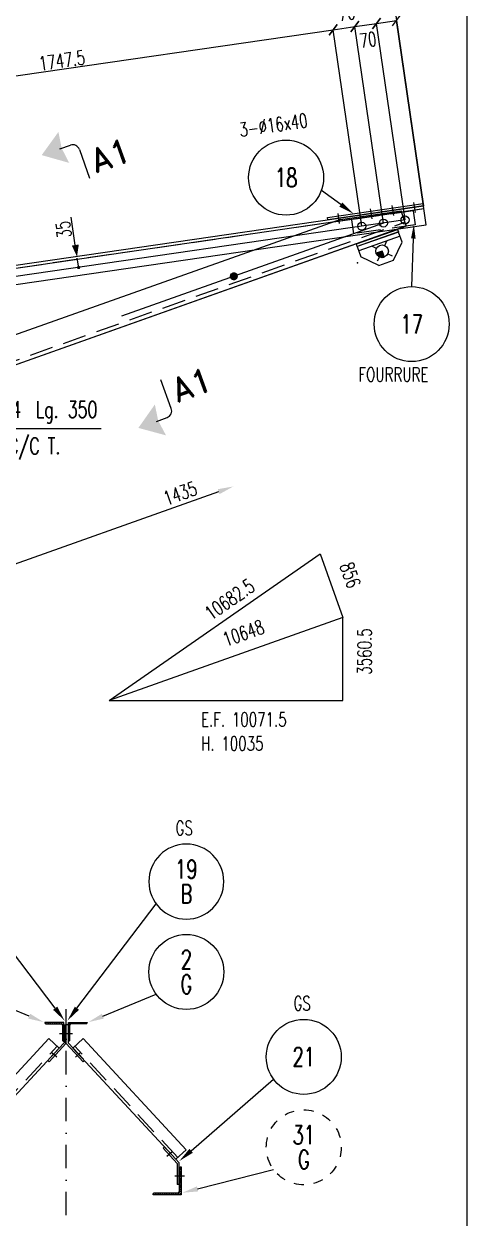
# Model space of a CAD drawing. Header units: feet. Extents: x 261 to 12426, y 75 to 8685.
# Drawn here: x 11007 to 12426, y 2954 to 6773 of the extents above; entities that cross this region are included whole.
import ezdxf
from ezdxf import colors
from ezdxf.entities.mleader import LeaderData, LeaderLine
from ezdxf.enums import TextEntityAlignment as Align
from ezdxf.math import Vec2, Vec3

# ---------------------------------------------------------------- set-up
doc = ezdxf.new("R2010")
doc.units = ezdxf.units.FT
doc.header["$LTSCALE"] = 150
doc.header["$MEASUREMENT"] = 0
doc.linetypes.add('DASHDOT', pattern=[1, 0.5, -0.25, 0, -0.25])
doc.linetypes.add('DASHED', pattern=[0.75, 0.5, -0.25])
doc.layers.get('0').update_dxf_attribs({"linetype": 'CONTINUOUS'})
for name, color, linetype in [('ASSI', 6, 'CONTINUOUS'), ('BOLLINI_1', 7, 'CONTINUOUS'), ('BOLLINI_5', 7, 'CONTINUOUS'), ('FORI', 2, 'CONTINUOUS'), ('LINEA_ANG', 2, 'CONTINUOUS'), ('LS', 7, 'CONTINUOUS'), ('LSP', 1, 'CONTINUOUS'), ('MZ', 6, 'DASHDOT'), ('PIASTRE', 5, 'CONTINUOUS'), ('QT_MAL', 7, 'CONTINUOUS'), ('QT_MPR', 7, 'CONTINUOUS'), ('TESTI_A_P', 7, 'CONTINUOUS'), ('TRAT-Y', 7, 'DASHED')]:
    doc.layers.add(name, color=color, linetype=linetype)
doc.styles.add('QUOTE', font='ROMANS8.SHX', dxfattribs={"width": 0.7})
doc.styles.add('RD', font='ROMAND8.SHX', dxfattribs={"width": 0.7})
doc.styles.add('RQL', font='ROMANS8.SHX', dxfattribs={"width": 0.7})
doc.styles.add('RS', font='ROMANS8.shx', dxfattribs={"width": 0.7})
doc.styles.get("Standard").update_dxf_attribs({"font": 'ROMANS8.SHX', "width": 0.7})
doc.dimstyles.new('FRECCE1', dxfattribs={"dimtxt": 45, "dimasz": 5, "dimexe": 0, "dimexo": 0, "dimgap": 1, "dimtad": 1, "dimzin": 0, "dimdsep": 46, "dimtxsty": 'RS', "dimblk1": 'QUOTP', "dimblk2": 'QUOTF', "dimsah": 1, "dimcen": 0, "dimclrd": 2, "dimclre": 2, "dimclrt": 7, "dimadec": 0, "dimazin": 0, "dimtfac": 1, "dimtix": 1, "dimtmove": 2, "dimatfit": 3, "dimldrblk": 'QUOTP', "dimfxl": 1, "dimtolj": 1, "dimtzin": 0, "dimarcsym": 0})
doc.dimstyles.new('TRATTO', dxfattribs={"dimscale": 0, "dimtxt": 45, "dimasz": 30, "dimexe": 0, "dimexo": 0.06, "dimgap": 5, "dimtad": 1, "dimzin": 0, "dimdsep": 46, "dimtxsty": 'RS', "dimblk1": 'OBLIQUE', "dimblk2": 'OBLIQUE', "dimsah": 1, "dimcen": 0.09, "dimclrd": 2, "dimclre": 2, "dimclrt": 7, "dimadec": 0, "dimazin": 0, "dimtfac": 1, "dimtix": 1, "dimtmove": 2, "dimatfit": 3, "dimfxl": 1, "dimtolj": 1, "dimtzin": 0, "dimarcsym": 0})
pattern_1 = [(225, (147758.279, 61387.91), (3.5355339, -3.5355339), [])]

# ---------------------------------------------------------------- blocks, each defined once
blk = doc.blocks.new('ASSE98')
blk.add_line((0, 0), (1, 0))
at = {"color": 7, "style": 'QUOTE', "width": 0.5, "flags": 1}
for tag, p in [('TI', (1.38308, 6.82731)), ('DI_S', (1.38308, 6.42178)), ('D_S', (1.38308, 6.02092)), ('E_S', (1.38308, 5.68065)), ('NFORI', (1.36454, 5.29792)), ('ALAR', (1.36349, 4.93246)), ('FAM', (1.3775, 4.54645)), ('ALA', (1.38308, 4.19257)), ('DISP2', (1.38308, 3.84971)), ('DISP1', (1.38308, 3.50686)), ('PINZAF', (1.38308, 3.164)), ('PINZAI', (1.38308, 2.82114)), ('TRP', (1.38308, 2.47829)), ('NP', (1.38308, 2.13543)), ('SV', (1.38308, 1.79257)), ('PESO', (1.38308, 1.44971)), ('QUA', (1.38308, 1.10686)), ('LUN', (1.38308, 0.764)), ('PROF', (1.38308, 0.42114)), ('POS', (1.38308, 0.07829))]:
    blk.add_attdef(tag, p, '', height=0.2, dxfattribs=at)
at = {"color": 7, "flags": 1}
for tag, p in [('LAV1', (3.07431, 6.82847)), ('LAV2', (3.07431, 6.49513)), ('LAV3', (3.07431, 6.1618)), ('LAV4', (3.07431, 5.82847)), ('LAV5', (3.07431, 5.49513)), ('LAV6', (3.07431, 5.1618)), ('LAV7', (3.07431, 4.82847)), ('LAV8', (3.07431, 4.49513)), ('LAV9', (3.07431, 4.1618)), ('LAV10', (3.07431, 3.82847))]:
    blk.add_attdef(tag, p, '', height=0.2, dxfattribs=at)
blk = doc.blocks.new('16')
blk.add_circle((0, 0), 1)
blk = doc.blocks.new('MRKR_98')
blk.add_point((0, 0))
at = {"color": 7, "style": 'QUOTE', "width": 0.5, "flags": 1}
for tag, p in [('AUX2', (3.71, 4.93)), ('NFORI', (3.72, 5.3)), ('TI', (3.73, 6.83)), ('DI_S', (3.73, 6.42)), ('D_S', (3.73, 6.02)), ('E_S', (3.73, 5.68)), ('AUX1', (3.73, 4.19)), ('FAM', (3.73, 4.55)), ('COMMESSA', (3.73, 3.85)), ('MD', (3.73, 3.51)), ('MP', (3.73, 3.16)), ('LARGHEZZA', (3.73, 2.82)), ('SPESSORE', (3.73, 2.48)), ('NP', (3.73, 2.14)), ('SV', (3.73, 1.79)), ('PESO', (3.73, 1.45)), ('QUA', (3.73, 1.11)), ('LUN', (3.73, 0.76)), ('PROF', (3.73, 0.42)), ('POS', (3.73, 0.08))]:
    blk.add_attdef(tag, p, '', height=0.2, dxfattribs=at)
at = {"color": 7, "flags": 1}
for tag, p in [('LAV1', (5.26, 6.88)), ('LAV2', (5.26, 6.55)), ('LAV3', (5.26, 6.21)), ('LAV4', (5.26, 5.88)), ('LAV5', (5.26, 5.55)), ('LAV6', (5.26, 5.21)), ('LAV7', (5.26, 4.88)), ('LAV8', (5.26, 4.55)), ('LAV9', (5.26, 4.21)), ('LAV10', (5.26, 3.88))]:
    blk.add_attdef(tag, p, '', height=0.2, dxfattribs=at)
blk = doc.blocks.new('_OBLIQUE')
at = {"color": 0, "linetype": 'ByBlock'}
blk.add_line((-0.5, -0.5), (0.5, 0.5), dxfattribs=at)
blk = doc.blocks.new('*D51')
at = {"layer": 'QT_MPR', "color": 2, "lineweight": -2, "transparency": 16777216}
for p, q in [((10267.8, 6502.8), (11997.3, 6754.4)), ((12088.7, 6126.1), (11997.3, 6754.4)), ((10359.2, 5874.5), (10267.8, 6502.8))]:
    blk.add_line(p, q, dxfattribs=at)
at = {"layer": 'QT_MPR', "color": 2, "lineweight": -2, "transparency": 16777216, "xscale": 30, "yscale": 30, "zscale": 30}
for p, rotation in [((11997.3, 6754.4), 8.275892827075241), ((10267.8, 6502.8), 188.2758928270752)]:
    blk.add_blockref('_OBLIQUE', p, dxfattribs=dict(at, rotation=rotation))
at = {"layer": 'QT_MPR', "color": 7, "transparency": 16777216, "insert": (11128.6, 6655.8), "char_height": 45, "attachment_point": 5, "rotation": 8.2759, "style": 'RS'}
blk.add_mtext('\\A1;1747.5', dxfattribs=at)
blk = doc.blocks.new('*D52')
at = {"layer": 'QT_MPR', "color": 2, "lineweight": -2, "transparency": 16777216}
for p, q in [((11997.3, 6754.4), (12066.5, 6764.5)), ((12157.9, 6136.1), (12066.5, 6764.5)), ((12088.7, 6126.1), (11997.3, 6754.4))]:
    blk.add_line(p, q, dxfattribs=at)
at = {"layer": 'QT_MPR', "color": 2, "lineweight": -2, "transparency": 16777216, "xscale": 30, "yscale": 30, "zscale": 30}
for p, rotation in [((11997.3, 6754.4), 188.2758928270752), ((12066.5, 6764.5), 8.275892827075241)]:
    blk.add_blockref('_OBLIQUE', p, dxfattribs=dict(at, rotation=rotation))
at = {"layer": 'QT_MPR', "color": 7, "transparency": 16777216, "insert": (12040.5, 6807.8), "char_height": 45, "attachment_point": 5, "rotation": 8.2759, "style": 'RS'}
blk.add_mtext('\\A1;70', dxfattribs=at)
blk = doc.blocks.new('*D53')
at = {"layer": 'QT_MPR', "color": 2, "lineweight": -2, "transparency": 16777216}
for p, q in [((12066.5, 6764.5), (12135.8, 6774.5)), ((12157.9, 6136.1), (12066.5, 6764.5)), ((12227.2, 6146.2), (12135.8, 6774.5))]:
    blk.add_line(p, q, dxfattribs=at)
at = {"layer": 'QT_MPR', "color": 2, "lineweight": -2, "transparency": 16777216, "xscale": 30, "yscale": 30, "zscale": 30}
for p, rotation in [((12066.5, 6764.5), 188.2758928270752), ((12135.8, 6774.5), 8.275892827075241)]:
    blk.add_blockref('_OBLIQUE', p, dxfattribs=dict(at, rotation=rotation))
at = {"layer": 'QT_MPR', "color": 7, "transparency": 16777216, "insert": (12108.6, 6722.2), "char_height": 45, "attachment_point": 5, "rotation": 8.2759, "style": 'RS'}
blk.add_mtext('\\A1;70', dxfattribs=at)
blk = doc.blocks.new('*D55')
at = {"layer": 'QT_MPR', "color": 2, "lineweight": -2, "transparency": 16777216}
for p, q in [((12135.8, 6774.5), (12200.1, 6783.9)), ((12227.2, 6146.2), (12135.8, 6774.5)), ((12286.5, 6190.2), (12200.1, 6783.9))]:
    blk.add_line(p, q, dxfattribs=at)
at = {"layer": 'QT_MPR', "color": 2, "lineweight": -2, "transparency": 16777216, "xscale": 30, "yscale": 30, "zscale": 30}
for p, rotation in [((12200.1, 6783.9), 8.275892827075241), ((12135.8, 6774.5), 188.2758928270752)]:
    blk.add_blockref('_OBLIQUE', p, dxfattribs=dict(at, rotation=rotation))
at = {"layer": 'QT_MPR', "color": 7, "transparency": 16777216, "insert": (12153.4, 6828.2), "char_height": 45, "attachment_point": 5, "rotation": 8.2759, "style": 'RS'}
blk.add_mtext('\\A1;65', dxfattribs=at)
blk = doc.blocks.new('QUOTP')
at = {"layer": 'ASSI', "color": 2, "const_width": 1.07}
blk.add_lwpolyline([(-0.53, 0, 1), (0.53, 0, 1)], format="xyb", close=True, dxfattribs=at)
blk = doc.blocks.new('QUOTF')
at = {"layer": 'LS', "color": 2}
blk.add_line((7.5, 0), (25.5, 0), dxfattribs=at)
blk.add_solid([(7.5, 2.25), (0, 0), (7.5, -2.25)], dxfattribs=at)
blk = doc.blocks.new('*D68')
at = {"layer": 'QT_MAL', "color": 2, "lineweight": -2, "transparency": 16777216}
blk.add_line((11181.4, 5999.1), (11177.8, 6023.8), dxfattribs=at)
at = {"layer": 'QT_MAL', "color": 2, "lineweight": -2, "transparency": 16777216, "xscale": 5, "yscale": 5, "zscale": 5}
for name, p, rotation in [('QUOTF', (11177.1, 6028.8), 98.27589282707515), ('QUOTP', (11182.1, 5994.1), 278.2758928270751)]:
    blk.add_blockref(name, p, dxfattribs=dict(at, rotation=rotation))
at = {"layer": 'QT_MAL', "color": 7, "transparency": 16777216, "insert": (11134.3, 6115.6), "char_height": 45, "attachment_point": 5, "rotation": 98.2759, "style": 'RS'}
blk.add_mtext('\\A1;35', dxfattribs=at)
blk = doc.blocks.new('*D70')
at = {"layer": 'QT_MPR', "color": 2, "lineweight": -2, "transparency": 16777216}
for p, q in [((11782.2, 7746.7), (11884.8, 7041.2)), ((6338.2, 6234.4), (11884.8, 7041.2)), ((6236.3, 6935), (6338.2, 6234.4))]:
    blk.add_line(p, q, dxfattribs=at)
at = {"layer": 'QT_MPR', "color": 2, "lineweight": -2, "transparency": 16777216, "xscale": 30, "yscale": 30, "zscale": 30}
for p, rotation in [((11884.8, 7041.2), 8.275892827074834), ((6338.2, 6234.4), 188.2758928270748)]:
    blk.add_blockref('_OBLIQUE', p, dxfattribs=dict(at, rotation=rotation))
at = {"layer": 'QT_MPR', "color": 7, "transparency": 16777216, "insert": (9107.5, 6665), "char_height": 45, "attachment_point": 5, "rotation": 8.2759, "style": 'RS'}
blk.add_mtext('\\A1;5605', dxfattribs=at)
blk = doc.blocks.new('xxx')
blk.add_circle((0, 0), 8)
at = {"color": 3, "style": 'RQL', "width": 0.7}
blk.add_attdef('POS', text='', height=4, dxfattribs=at).set_placement((0, 0), align=Align.MIDDLE)
at = {"style": 'RQL', "width": 0.7, "flags": 1}
for tag, p in [('POS1', (-0.39, -5.42)), ('TIPO', (-0.39, -8.66))]:
    blk.add_attdef(tag, p, '', height=2, dxfattribs=at)
blk = doc.blocks.new('YYY')
blk.add_circle((0, 0), 8)
at = {"color": 3, "style": 'RQL', "width": 0.7}
for tag, p in [('POS3', (0, 0.65)), ('POS2', (0, -4.63))]:
    blk.add_attdef(tag, text='', height=4, dxfattribs=at).set_placement(p, align=Align.CENTER)
at = {"style": 'RQL', "width": 0.7, "flags": 1}
blk.add_attdef('TIPO', text='', height=3, dxfattribs=at).set_placement((0, 0), align=Align.MIDDLE_CENTER)
blk = doc.blocks.new('www')
at = {"linetype": 'Continuous'}
for start, end in [(90, 105), (60, 75), (120, 135), (30, 45), (150, 165), (180, 195), (0, 15), (330, 345), (210, 225), (240, 255), (300, 315), (270, 285)]:
    blk.add_arc((0, 0), 8, start, end, dxfattribs=at)
at = {"color": 3, "style": 'RQL', "width": 0.7}
for tag, p in [('POS3', (0, 0.65)), ('POS2', (0, -4.63))]:
    blk.add_attdef(tag, text='', height=4, dxfattribs=at).set_placement(p, align=Align.CENTER)
at = {"style": 'RQL', "width": 0.7, "flags": 1}
blk.add_attdef('TIPO', text='', height=3, dxfattribs=at).set_placement((0, 0), align=Align.MIDDLE_CENTER)
blk = doc.blocks.new('bull')
at = {"style": 'RS', "width": 0.7, "flags": 1}
for tag, p in [('NN', (-12.25, 0)), ('DIAMETRO', (0, -4.86)), ('SERRAGGIO', (0, -9.71)), ('LUNGHEZZA', (0, -14.57)), ('NB', (0, -19.43)), ('TIPO', (0, -24.12)), ('EL', (-0.14, -29))]:
    blk.add_attdef(tag, p, '', height=3, dxfattribs=at)
at = {"style": 'RS', "width": 0.7}
blk.add_attdef('BULLONE', (0, 0), '', height=3, dxfattribs=at)
blk = doc.blocks.new('12')
at = {"color": 0}
for p, q in [((-1, 0.06), (-0.06, 1)), ((-1, 0.01), (-0.01, 1)), ((-1, -0.03), (0.03, 1)), ((-1, -0.07), (0.07, 1)), ((0.09, -1), (-1, 0.09)), ((0.05, -1), (-1, 0.05)), ((0, -1), (-1, 0)), ((-0.99, 0.16), (-0.16, 0.99)), ((-0.99, 0.11), (-0.11, 0.99)), ((-0.99, -0.11), (0.11, 0.99)), ((-0.99, -0.15), (0.15, 0.99)), ((0.17, -0.99), (-0.99, 0.17)), ((0.13, -0.99), (-0.99, 0.13)), ((-0.98, 0.22), (-0.22, 0.98)), ((-0.98, -0.19), (0.19, 0.98)), ((0.21, -0.98), (-0.98, 0.21)), ((-0.97, -0.23), (0.23, 0.97)), ((0.24, -0.97), (-0.97, 0.24)), ((-0.96, 0.28), (-0.28, 0.96)), ((-0.96, -0.27), (0.27, 0.96)), ((0.28, -0.96), (-0.96, 0.28)), ((-0.95, -0.3), (0.3, 0.95)), ((0.31, -0.95), (-0.95, 0.31)), ((-0.94, 0.34), (-0.34, 0.94)), ((-0.94, -0.33), (0.33, 0.94)), ((0.35, -0.94), (-0.94, 0.35)), ((-0.93, -0.37), (0.37, 0.93)), ((0.38, -0.93), (-0.93, 0.38)), ((-0.92, -0.4), (0.4, 0.92)), ((-0.91, 0.42), (-0.42, 0.91)), ((0.41, -0.91), (-0.91, 0.41)), ((-0.9, -0.43), (0.43, 0.9)), ((0.44, -0.9), (-0.9, 0.44)), ((-0.89, -0.46), (0.46, 0.89)), ((0.47, -0.88), (-0.88, 0.47)), ((-0.87, -0.49), (0.49, 0.87)), ((0.5, -0.87), (-0.87, 0.5)), ((-0.86, 0.52), (-0.52, 0.86)), ((-0.86, -0.52), (0.52, 0.86)), ((0.53, -0.85), (-0.85, 0.53)), ((-0.84, -0.54), (0.54, 0.84)), ((0.55, -0.83), (-0.83, 0.55)), ((-0.82, -0.57), (0.57, 0.82)), ((0.58, -0.81), (-0.81, 0.58)), ((-0.8, -0.6), (0.6, 0.8)), ((0.61, -0.79), (-0.79, 0.61)), ((-0.78, -0.62), (0.62, 0.78)), ((0.63, -0.78), (-0.78, 0.63)), ((-0.76, -0.65), (0.65, 0.76)), ((0.66, -0.75), (-0.75, 0.66)), ((-0.74, -0.67), (0.67, 0.74)), ((0.68, -0.73), (-0.73, 0.68)), ((-0.72, -0.69), (0.69, 0.72)), ((0.7, -0.71), (-0.71, 0.7)), ((-0.7, -0.72), (0.72, 0.7)), ((0.73, -0.69), (-0.69, 0.73)), ((0.75, -0.67), (-0.67, 0.75)), ((-0.67, -0.74), (0.74, 0.67)), ((-0.65, -0.76), (0.76, 0.65)), ((0.77, -0.64), (-0.64, 0.77)), ((-0.63, -0.78), (0.78, 0.63)), ((0.79, -0.62), (-0.62, 0.79)), ((-0.6, -0.8), (0.8, 0.6)), ((0.81, -0.59), (-0.59, 0.81)), ((-0.57, -0.82), (0.82, 0.57)), ((0.83, -0.56), (-0.56, 0.83)), ((-0.55, -0.84), (0.84, 0.55)), ((0.84, -0.54), (-0.54, 0.84)), ((-0.52, -0.85), (0.85, 0.52)), ((0.86, -0.51), (-0.51, 0.86)), ((-0.49, -0.87), (0.87, 0.49)), ((0.88, -0.48), (-0.48, 0.88)), ((-0.46, -0.89), (0.89, 0.46)), ((0.89, -0.45), (-0.45, 0.89)), ((-0.43, -0.9), (0.9, 0.43)), ((0.91, -0.42), (-0.42, 0.91)), ((-0.4, -0.92), (0.92, 0.4)), ((0.92, -0.39), (-0.39, 0.92)), ((-0.37, -0.93), (0.93, 0.37)), ((0.93, -0.36), (-0.36, 0.93)), ((-0.34, -0.94), (0.94, 0.34)), ((0.95, -0.33), (-0.33, 0.95)), ((-0.3, -0.95), (0.95, 0.3)), ((0.96, -0.29), (-0.29, 0.96)), ((-0.27, -0.96), (0.96, 0.27)), ((0.97, -0.26), (-0.26, 0.97)), ((-0.23, -0.97), (0.97, 0.23)), ((0.98, -0.22), (-0.22, 0.98)), ((-0.2, -0.98), (0.98, 0.2)), ((0.98, -0.18), (-0.18, 0.98)), ((-0.16, -0.99), (0.99, 0.16)), ((0.99, -0.14), (-0.14, 0.99)), ((-0.12, -0.99), (0.99, 0.12)), ((0.99, -0.1), (-0.1, 0.99)), ((-0.08, -1), (1, 0.08)), ((1, -0.06), (-0.06, 1)), ((-0.04, -1), (1, 0.04)), ((1, -0.02), (-0.02, 1)), ((1, 0.02), (0.02, 1)), ((1, 0.07), (0.07, 1)), ((0.99, 0.12), (0.12, 0.99)), ((0.98, 0.17), (0.17, 0.98)), ((0.97, 0.23), (0.23, 0.97)), ((0.96, 0.29), (0.29, 0.96)), ((0.93, 0.36), (0.36, 0.93)), ((0.9, 0.44), (0.44, 0.9)), ((0.84, 0.55), (0.55, 0.84)), ((-0.04, -1), (-1, -0.04)), ((-0.09, -1), (-1, -0.09)), ((-0.14, -0.99), (-0.99, -0.14)), ((-0.2, -0.98), (-0.98, -0.2)), ((-0.25, -0.97), (-0.97, -0.25)), ((-0.32, -0.95), (-0.95, -0.32)), ((-0.39, -0.92), (-0.92, -0.39)), ((-0.48, -0.88), (-0.88, -0.48)), ((-0.6, -0.8), (-0.8, -0.6)), ((0.01, -1), (1, -0.01)), ((0.05, -1), (1, -0.05)), ((0.1, -0.99), (0.99, -0.1)), ((0.15, -0.99), (0.99, -0.15)), ((0.21, -0.98), (0.98, -0.21)), ((0.27, -0.96), (0.96, -0.27)), ((0.33, -0.94), (0.94, -0.33)), ((0.41, -0.91), (0.91, -0.41)), ((0.5, -0.87), (0.87, -0.5)), ((0.66, -0.75), (0.75, -0.66))]:
    blk.add_line(p, q, dxfattribs=at)
blk.add_circle((0, 0), 1)
blk = doc.blocks.new('24')
for p, q in [((-0.71, 0.71), (-1.27, 1.27)), ((0, 1), (0, 0)), ((0, 0), (1, 0)), ((0.71, 0.71), (1.27, 1.27)), ((-0.71, -0.71), (-1.27, -1.27)), ((0.71, -0.71), (1.27, -1.27))]:
    blk.add_line(p, q)
at = {"color": 0}
for p, q in [((0, 0.92), (0.08, 1)), ((0, 0.96), (0.03, 1)), ((0, 0.83), (0.16, 0.99)), ((0, 0.87), (0.12, 0.99)), ((0.98, 0), (0, 0.98)), ((0, 0.78), (0.2, 0.98)), ((0, 0.74), (0.23, 0.97)), ((0, 0.7), (0.27, 0.96)), ((0, 0.65), (0.3, 0.95)), ((0, 0.61), (0.34, 0.94)), ((0.93, 0), (0, 0.93)), ((0, 0.56), (0.37, 0.93)), ((0, 0.52), (0.4, 0.92)), ((0, 0.47), (0.43, 0.9)), ((0.89, 0), (0, 0.89)), ((0, 0.43), (0.46, 0.89)), ((0, 0.38), (0.49, 0.87)), ((0, 0.34), (0.52, 0.85)), ((0.84, 0), (0, 0.84)), ((0, 0.29), (0.55, 0.84)), ((0, 0.25), (0.57, 0.82)), ((0.8, 0), (0, 0.8)), ((0, 0.2), (0.6, 0.8)), ((0, 0.16), (0.62, 0.78)), ((0, 0.11), (0.65, 0.76)), ((0.75, 0), (0, 0.75)), ((0, 0.07), (0.67, 0.74)), ((0, 0.02), (0.7, 0.72)), ((0.71, 0), (0, 0.71)), ((0.66, 0), (0, 0.66)), ((0.62, 0), (0, 0.62)), ((0.57, 0), (0, 0.57)), ((0.53, 0), (0, 0.53)), ((0.48, 0), (0, 0.48)), ((0.44, 0), (0, 0.44)), ((0.39, 0), (0, 0.39)), ((0.35, 0), (0, 0.35)), ((0.3, 0), (0, 0.3)), ((0.26, 0), (0, 0.26)), ((0.21, 0), (0, 0.21)), ((0.17, 0), (0, 0.17)), ((0.12, 0), (0, 0.12)), ((0.08, 0), (0, 0.08)), ((0.03, 0), (0, 0.03)), ((1, 0.02), (0.02, 1)), ((0.02, 0), (0.72, 0.7)), ((1, 0.07), (0.07, 1)), ((0.07, 0), (0.74, 0.67)), ((0.11, 0), (0.76, 0.65)), ((0.99, 0.12), (0.12, 0.99)), ((0.16, 0), (0.78, 0.62)), ((0.99, 0.17), (0.17, 0.99)), ((0.2, 0), (0.8, 0.6)), ((0.97, 0.23), (0.23, 0.97)), ((0.25, 0), (0.82, 0.57)), ((0.96, 0.29), (0.29, 0.96)), ((0.29, 0), (0.84, 0.55)), ((0.34, 0), (0.86, 0.52)), ((0.94, 0.35), (0.35, 0.94)), ((0.38, 0), (0.87, 0.49)), ((0.9, 0.43), (0.43, 0.9)), ((0.43, 0), (0.89, 0.46)), ((0.47, 0), (0.9, 0.43)), ((0.52, 0), (0.92, 0.4)), ((0.85, 0.53), (0.53, 0.85)), ((0.56, 0), (0.93, 0.37)), ((0.61, 0), (0.94, 0.34)), ((0.65, 0), (0.95, 0.3)), ((0.7, 0), (0.96, 0.27)), ((0.74, 0), (0.97, 0.23)), ((0.79, 0), (0.98, 0.19)), ((0.83, 0), (0.99, 0.16)), ((0.88, 0), (0.99, 0.12)), ((0.92, 0), (1, 0.08)), ((0.97, 0), (1, 0.03))]:
    blk.add_line(p, q, dxfattribs=at)
blk.add_circle((0, 0), 1)
blk = doc.blocks.new('A$C45034BF7')
at = {"layer": 'LINEA_ANG'}
for p, q in [((30, 0), (-110, 0)), ((-110, 0), (-110, -35)), ((30, -14.5), (-110, -14.5)), ((-65, -80), (-110, -35)), ((-15, -80), (30, -35)), ((30, -35), (30, 0)), ((-65, -80), (-15, -80))]:
    blk.add_line(p, q, dxfattribs=at)
at = {"layer": 'FORI', "xscale": 20, "yscale": 20, "zscale": 20, "rotation": 180}
blk.add_blockref('24', (-40, -40), dxfattribs=at)

msp = doc.modelspace()

# ---------------------------------------------------------------- hatches: boundary and pattern name
at = {"layer": 'LS'}
h = msp.add_hatch(dxfattribs=at)
h.set_pattern_fill('_U', color=6, scale=5, angle=225, style=0, pattern_type=0)
h.set_pattern_definition(pattern_1)
edge = h.paths.add_edge_path()
edge.add_line((11134.514, 3580.045), (11074.514, 3580.045))
edge.add_line((11074.514, 3580.045), (11074.514, 3578.545))
edge.add_arc((11077.014, 3578.545), 2.5, 180, 270)
edge.add_line((11077.014, 3576.045), (11125.514, 3576.045))
edge.add_arc((11125.514, 3571.045), 5, 360, 450, ccw=False)
edge.add_line((11130.514, 3571.045), (11130.514, 3522.545))
edge.add_arc((11133.014, 3522.545), 2.5, 180, 270)
edge.add_line((11133.014, 3520.045), (11134.514, 3520.045))
edge.add_line((11134.514, 3520.045), (11134.514, 3580.045))
h = msp.add_hatch(dxfattribs=at)
h.set_pattern_fill('_U', color=6, scale=5, angle=225, style=0, pattern_type=0)
h.set_pattern_definition(pattern_1)
edge = h.paths.add_edge_path()
edge.add_line((11149.514, 3580.045), (11209.514, 3580.045))
edge.add_line((11209.514, 3580.045), (11209.514, 3578.545))
edge.add_arc((11207.014, 3578.545), 2.5, 270, 360, ccw=False)
edge.add_line((11207.014, 3576.045), (11158.514, 3576.045))
edge.add_arc((11158.514, 3571.045), 5, 90, 180)
edge.add_line((11153.514, 3571.045), (11153.514, 3522.545))
edge.add_arc((11151.014, 3522.545), 2.5, 270, 360, ccw=False)
edge.add_line((11151.014, 3520.045), (11149.514, 3520.045))
edge.add_line((11149.514, 3520.045), (11149.514, 3580.045))
h = msp.add_hatch(dxfattribs=at)
h.set_pattern_fill('_U', color=6, scale=5, angle=45, style=0, pattern_type=0)
h.set_pattern_definition([(45, (-132493.114, -50975.381), (-3.5355339, 3.5355339), [])])
edge = h.paths.add_edge_path()
edge.add_line((11510.887, 3028.784), (11420.887, 3028.784))
edge.add_line((11420.887, 3028.784), (11420.887, 3031.284))
edge.add_arc((11424.387, 3031.284), 3.5, 450, 540, ccw=False)
edge.add_line((11424.387, 3034.784), (11497.887, 3034.784))
edge.add_arc((11497.887, 3041.784), 7, 270, 360)
edge.add_line((11504.887, 3041.784), (11504.887, 3115.284))
edge.add_arc((11508.387, 3115.284), 3.5, 450, 540, ccw=False)
edge.add_line((11508.387, 3118.784), (11510.887, 3118.784))
edge.add_line((11510.887, 3118.784), (11510.887, 3028.784))

# ---------------------------------------------------------------- linework, layer by layer
at = {"layer": 'LINEA_ANG'}
for p, q in [((12286.494, 6190.148), (6348.975, 5326.509)), ((12286.494, 6190.148), (6348.975, 5326.509)), ((12295.13, 6130.772), (12286.494, 6190.148)), ((12295.13, 6130.772), (12286.494, 6190.148)), ((12287.789, 6181.241), (6350.27, 5317.602)), ((12020.335, 6147.739), (12214.324, 6175.186)), ((12231.173, 6127.049), (12214.324, 6175.186)), ((6357.611, 5267.133), (12295.13, 6130.772)), ((6357.611, 5267.133), (12295.13, 6130.772)), ((12020.335, 6147.739), (6549.285, 4206.566)), ((6579.379, 4121.747), (12231.173, 6127.049)), ((11087.009, 3528.889), (10757.546, 3172.968)), ((11120.033, 3498.32), (11087.009, 3528.889)), ((11163.996, 3498.32), (11197.02, 3528.889)), ((11197.02, 3528.889), (11526.482, 3172.968)), ((10790.57, 3142.4), (11120.033, 3498.32)), ((11493.459, 3142.4), (11163.996, 3498.32)), ((11526.482, 3172.968), (11493.459, 3142.4))]:
    msp.add_line(p, q, dxfattribs=at)
msp.add_lwpolyline([(12073.968, 6061.722), (12071.293, 6069.261), (12203.234, 6116.075), (12205.909, 6108.536), (12073.968, 6061.722)], dxfattribs=at)
at = {"layer": 'LS', "color": 2}
for p, q in [((12070.584, 7674.527), (12286.494, 6190.148)), ((11280.188, 4609.558), (11955.578, 5078.199)), ((11955.578, 5078.199), (12027.747, 4874.798)), ((12027.747, 4874.798), (11280.188, 4609.558)), ((12027.747, 4609.558), (12027.747, 4874.798)), ((11280.188, 4609.558), (12027.747, 4609.558))]:
    msp.add_line(p, q, dxfattribs=at)
at = {"layer": 'LS', "color": 6}
for p, q in [((12185.133, 6192.269), (12189.806, 6160.139)), ((12254.404, 6202.345), (12259.077, 6170.214)), ((12011.955, 6167.08), (12016.629, 6134.949)), ((12115.862, 6182.194), (12120.535, 6150.063)), ((12227.208, 6146.156), (6623.302, 5331.042)), ((12157.937, 6136.08), (11319.46, 5838.582)), ((10820.684, 5479.315), (11254.211, 5479.315)), ((11135.514, 3572.045), (11141.514, 3572.045)), ((11135.514, 3572.045), (11135.514, 3515.045)), ((11141.514, 3512.694), (11141.514, 3572.045)), ((11148.514, 3572.045), (11142.514, 3572.045)), ((11142.514, 3512.694), (11142.514, 3572.045)), ((11148.514, 3572.045), (11148.514, 3515.045)), ((11086.604, 3462.207), (11135.514, 3515.045)), ((11121.489, 3545.045), (11162.54, 3545.045)), ((11197.424, 3462.207), (11148.514, 3515.045)), ((11087.611, 3454.462), (11141.514, 3512.694)), ((11112.046, 3468.635), (11096.546, 3482.983)), ((11196.418, 3454.462), (11142.514, 3512.694)), ((11171.983, 3468.635), (11187.483, 3482.983)), ((11083.208, 3458.538), (11087.611, 3454.462)), ((11200.821, 3458.538), (11196.418, 3454.462)), ((11456.776, 3182.028), (11452.373, 3177.952)), ((11497.887, 3128.784), (11452.373, 3177.952)), ((11503.887, 3131.134), (11456.776, 3182.028)), ((11464.621, 3152.497), (11480.121, 3166.845)), ((11497.887, 3128.784), (11497.887, 3061.784)), ((11503.887, 3061.784), (11503.887, 3131.134)), ((11521.073, 3088.784), (11490.437, 3088.784)), ((11503.887, 3061.784), (11497.887, 3061.784))]:
    msp.add_line(p, q, dxfattribs=at)
at = {"layer": 'LS', "color": 8}
msp.add_lwpolyline([(260.882, 8685), (260.882, 75), (9800.882, 75), (9800.882, 1275), (12425.882, 1275), (12425.882, 8685), (260.882, 8685)], close=True, dxfattribs=at)
at = {"layer": 'LS', "color": 6}
for points in [[(12021.777, 6195.438), (11959.231, 6240.636)], [(11107.255, 3625.469), (10853.388, 3959.069)], [(11176.774, 3625.469), (11430.641, 3959.069)], [(11024.233, 3600.009), (10853.388, 3670.08)], [(11259.796, 3600.009), (11430.641, 3670.08)], [(11542.438, 3169.644), (11806.594, 3398.509)], [(11562.956, 3047.761), (11806.594, 3109.52)]]:
    msp.add_lwpolyline(points, dxfattribs=at)
msp.add_lwpolyline([(11978.521, 6154.446), (12285.293, 6199.068), (12286.444, 6191.151), (11979.672, 6146.53)], close=True, dxfattribs=at)
at = {"layer": 'LS', "color": 6, "const_width": 2.25}
msp.add_lwpolyline([(12156.562, 6101.065, 1), (12159.312, 6101.065, 1)], format="xyb", close=True, dxfattribs=at)
at = {"layer": 'LS', "color": 2}
msp.add_lwpolyline([(11630.446, 5277.259), (10878.999, 5010.639)], dxfattribs=at)
at = {"layer": 'LS', "color": 6}
for points in [[(11134.514, 3580.045), (11074.514, 3580.045), (11074.514, 3578.545, 0.41421356), (11077.014, 3576.045), (11125.514, 3576.045, -0.41421356), (11130.514, 3571.045), (11130.514, 3522.545, 0.41421356), (11133.014, 3520.045), (11134.514, 3520.045)], [(11149.514, 3580.045), (11209.514, 3580.045), (11209.514, 3578.545, -0.41421356), (11207.014, 3576.045), (11158.514, 3576.045, 0.41421356), (11153.514, 3571.045), (11153.514, 3522.545, -0.41421356), (11151.014, 3520.045), (11149.514, 3520.045)], [(11510.887, 3028.784), (11420.887, 3028.784), (11420.887, 3031.284, -0.41421356), (11424.387, 3034.784), (11497.887, 3034.784, 0.41421356), (11504.887, 3041.784), (11504.887, 3115.284, -0.41421356), (11508.387, 3118.784), (11510.887, 3118.784)]]:
    msp.add_lwpolyline(points, format="xyb", close=True, dxfattribs=at)
for points in [[(12026.658, 6202.192), (12062.303, 6166.152), (12016.896, 6188.683)], [(11113.887, 3630.515), (11137.534, 3585.68), (11100.623, 3620.422)], [(11183.405, 3620.422), (11146.495, 3585.68), (11170.142, 3630.515)], [(11027.395, 3607.719), (11070.493, 3581.035), (11021.071, 3592.299)], [(11262.958, 3592.299), (11213.535, 3581.035), (11256.633, 3607.719)], [(11547.895, 3163.346), (11504.648, 3136.904), (11536.981, 3175.943)], [(11565.004, 3039.683), (11514.489, 3035.475), (11560.909, 3055.839)]]:
    msp.add_solid(points, dxfattribs=at)
at = {"layer": 'LS', "color": 2}
msp.add_solid([(11627.66, 5285.113), (11677.568, 5293.978), (11633.233, 5269.405)], dxfattribs=at)
at = {"layer": 'LSP', "color": 3}
for p, q in [((11122.092, 6373.627), (11156.197, 6385.482)), ((11184.837, 6371.617), (11216.851, 6279.523)), ((11478.793, 5543.125), (11445.603, 5634.802)), ((11431.345, 5502.019), (11465.296, 5514.31))]:
    msp.add_line(p, q, dxfattribs=at)
for centre, start, end in [((11163.585, 6364.23), 19.168324, 109.168324), ((11457.637, 5535.466), 289.901878, 19.901878)]:
    msp.add_arc(centre, 22.5, start, end, dxfattribs=at)
for points in [[(11064.103, 6353.469), (11117.707, 6427.684), (11127.86, 6375.632)], [(11064.103, 6353.469), (11152.183, 6328.505), (11127.86, 6375.632)], [(11373.619, 5481.12), (11426.268, 5556.015), (11437.088, 5504.097)], [(11373.619, 5481.12), (11462.012, 5457.286), (11437.088, 5504.097)]]:
    msp.add_solid(points, dxfattribs=at)
at = {"layer": 'MZ'}
msp.add_line((11142.014, 2963.739), (11142.014, 3622.428), dxfattribs=at)
at = {"layer": 'TRAT-Y'}
for p, q in [((12287.789, 6181.241), (6350.27, 5317.602)), ((12253.297, 6175.214), (12055.38, 6146.426)), ((12253.297, 6175.214), (12259.787, 6130.6)), ((6575.032, 4133.998), (12226.826, 6139.301)), ((12055.38, 6146.426), (12061.869, 6101.812)), ((12259.787, 6130.6), (12061.869, 6101.812)), ((10784.332, 3148.174), (11113.795, 3504.094)), ((11499.697, 3148.174), (11170.234, 3504.094))]:
    msp.add_line(p, q, dxfattribs=at)

# ---------------------------------------------------------------- block references
at = {"layer": 'ASSI', "xscale": 6000, "zscale": 6000, "rotation": 188.2758928270752}
msp.add_blockref('ASSE98', (12286.494, 6190.148), dxfattribs=at)
msp.add_blockref('ASSE98', (12286.494, 6190.148), dxfattribs=at)
at = {"layer": 'ASSI', "xscale": 5997, "rotation": 19.53510087923156}
msp.add_blockref('ASSE98', (6579.584, 4121.819), dxfattribs=at)
at = {"layer": 'ASSI'}
ref = msp.add_blockref('ASSE98', (10618.344, 5683.292), dxfattribs=dict(at, xscale=295, zscale=295, rotation=155.0841610917492))
ref.add_attrib('PROF', 'L45x4', (10850.632, 5513.778), dxfattribs={"layer": '0', "color": 2, "height": 52.5, "style": 'QUOTE', "width": 0.7})
ref.add_attrib('LUN', '350', (11147.739, 5513.778), dxfattribs={"layer": '0', "color": 2, "height": 52.5, "style": 'QUOTE', "width": 0.7})
ref.add_attrib('PESO', '296 C/C T.', (10837.061, 5397.217), dxfattribs={"layer": '0', "color": 2, "height": 52.5, "style": 'QUOTE', "width": 0.7})
ref.add_attrib('SV', 'Lg.', (11045.749, 5513.778), dxfattribs={"layer": '0', "color": 2, "height": 52.5, "style": 'QUOTE', "width": 0.7})
at = {"layer": 'BOLLINI_1', "xscale": 14.99850000000172, "yscale": 14.99850000000172, "zscale": 14.99850000000172}
for p, values in [((11846.46, 6281.62), {'POS': '18'}), ((12248.285, 5813.105), {'POS': '17'}), ((11903.017, 3469.921), {'POS': '21'})]:
    msp.add_blockref('xxx', p, dxfattribs=at).add_auto_attribs(values)
at = {"layer": 'BOLLINI_5'}
ref = msp.add_blockref('YYY', (11527.063, 4030.481), dxfattribs=dict(at, xscale=-14.99978124361964, yscale=14.99978124357598, zscale=14.99978124359379))
ref.add_attrib('POS3', '19', dxfattribs={"layer": '0', "color": 3, "height": 59.9991, "style": 'RQL', "width": 0.7}).set_placement((11527.063, 4040.186), align=Align.CENTER)
ref.add_attrib('POS2', 'B', dxfattribs={"layer": '0', "color": 3, "height": 59.999, "style": 'RQL', "width": 0.7}).set_placement((11527.063, 3961.026), align=Align.CENTER)
at = {"layer": 'BOLLINI_5', "xscale": 14.99978124361964, "yscale": 14.99978124361964, "zscale": 14.99978124361964}
msp.add_blockref('YYY', (11527.063, 3741.492), dxfattribs=at).add_auto_attribs({'POS3': '2', 'POS2': 'G'})
at = {"layer": 'FORI'}
for name, p, xscale, yscale, zscale, rotation in [('16', (12157.937, 6136.08), 13, 13, 13, 305.5915060420094), ('16', (12227.208, 6146.156), 13, 13, 13, 228.1251755948315), ('16', (12088.666, 6126.004), 13, 13, 13, 231.8907569003655), ('12', (11679.307, 5966.258), 10.5, 10.5, 10.5, 354.3910874125392)]:
    msp.add_blockref(name, p, dxfattribs=dict(at, xscale=xscale, yscale=yscale, zscale=zscale, rotation=rotation))
at = {"layer": 'LS', "color": 7, "xscale": 15, "yscale": 15, "zscale": 15, "rotation": 8.275892827077}
msp.add_blockref('bull', (11700.02, 6411.6), dxfattribs=at).add_auto_attribs({'BULLONE': '3-%%c16x40                '})
at = {"layer": 'LS', "rotation": 19.53510087923111}
msp.add_blockref('A$C45034BF7', (12177.97, 6097.562), dxfattribs=at)
at = {"layer": 'LS', "color": 6}
ref = msp.add_blockref('www', (11903.017, 3180.932), dxfattribs=dict(at, xscale=-14.99999999999998, yscale=14.99999999999998, zscale=14.99999999999998))
ref.add_attrib('POS3', '31', dxfattribs={"layer": '0', "color": 3, "height": 60, "style": 'RQL', "width": 0.7}).set_placement((11903.017, 3190.637), align=Align.CENTER)
ref.add_attrib('POS2', 'G', dxfattribs={"layer": '0', "color": 3, "height": 60, "style": 'RQL', "width": 0.7}).set_placement((11903.017, 3111.476), align=Align.CENTER)
at = {"layer": 'PIASTRE', "xscale": 15, "yscale": 15, "zscale": 15, "rotation": 8.275892823000001}
msp.add_blockref('MRKR_98', (12075.4, 6008.791), dxfattribs=at)

# ---------------------------------------------------------------- texts
at = {"layer": 'LS', "color": 3, "style": 'RD'}
for rotation, p in [(19.168324, (11283.981, 6353.228)), (19.901878, (11544.175, 5619.89))]:
    msp.add_text('A1', height=75, rotation=rotation, dxfattribs=at).set_placement(p, align=Align.MIDDLE)
at = {"layer": 'LS', "style": 'RS', "width": 0.7}
msp.add_text('FOURRURE', height=45, dxfattribs=at).set_placement((12078.058, 5629.73))
at = {"layer": 'LS', "color": 7, "style": 'RS', "width": 0.7}
for s, rotation, p in [('856', 289.535101, (12017.146, 5041.132)), ('10682.5', 34.756074, (11606.402, 4864.061)), ('10648', 19.535101, (11653.874, 4781.231)), ('3560.5', 90, (12119.58, 4691.87))]:
    msp.add_text(s, height=45, rotation=rotation, dxfattribs=at).set_placement(p)
for s, p in [('E.F. 10071.5', (11574.203, 4526.386)), ('H. 10035', (11574.203, 4449.556))]:
    msp.add_text(s, height=45, dxfattribs=at).set_placement(p)
at = {"layer": 'QT_MPR', "color": 7, "insert": (11507.268, 5272.112), "char_height": 45, "attachment_point": 5, "rotation": 19.535101, "style": 'RS'}
msp.add_mtext('\\A1;1435', dxfattribs=at)
at = {"layer": 'TESTI_A_P', "style": 'RS', "width": 0.7}
for p in [(11492.626, 4179.327), (11869.947, 3618.767)]:
    msp.add_text('GS', height=45, dxfattribs=at).set_placement(p)

# ---------------------------------------------------------------- dimensions: what is measured, and where the dimension line sits
at = {"layer": 'QT_MAL'}
dim = msp.add_linear_dim(base=(11177.087, 6028.779), p1=(11182.125, 5994.144), p2=(11177.087, 6028.779), angle=98.275893, text='35', dimstyle='FRECCE1', dxfattribs=at)
dim.commit()
dim.dimension.update_dxf_attribs({"geometry": '*D68', "text_midpoint": (11134.31, 6115.551), "dimtype": 160})
at = {"layer": 'QT_MPR'}
for base, p1, p2, text, picture, middle in [((11884.811, 7041.192), (6236.27, 6935.036), (11782.182, 7746.767), '5605', '*D70', (9107.537, 6665.014)), ((12066.536, 6764.468), (12088.666, 6126.004), (12157.937, 6136.08), '70', '*D52', (12040.474, 6807.827)), ((12200.13, 6783.9), (12227.208, 6146.156), (12286.494, 6190.148), '65', '*D55', (12153.445, 6828.239)), ((11997.264, 6754.392), (10359.24, 5874.451), (12088.666, 6126.004), '1747.5', '*D51', (11128.593, 6655.829)), ((12135.807, 6774.543), (12157.937, 6136.08), (12227.208, 6146.156), '70', '*D53', (12108.591, 6722.194))]:
    dim = msp.add_linear_dim(base=base, p1=p1, p2=p2, angle=8.275893, text=text, dimstyle='TRATTO', override={"dimscale": 1}, dxfattribs=at)
    dim.commit()
    dim.dimension.update_dxf_attribs({"geometry": picture, "text_midpoint": middle, "dimtype": 160})

# ---------------------------------------------------------------- leaders
at = {"layer": 'LS'}
ml = msp.add_multileader_mtext('Standard', dxfattribs=at)
ml.set_content('', color=256)
ml.set_leader_properties(color=6)
ml.build(insert=Vec2(0, 0))
ml.multileader.update_dxf_attribs({"has_dogleg": 0, "text_right_attachment_type": 6, "dogleg_length": 0.36, "arrow_head_size": 45})
ctx = ml.context
ctx.base_point, ctx.char_height, ctx.arrow_head_size, ctx.landing_gap_size, ctx.plane_origin = Vec3(12247.945, 5933.327), 0.18, 45, 0.09, Vec3(12255.208, 6131.715)
ctx.right_attachment, ctx.text_align_type = 6, 2
notes = []
notes.append((ctx, [(0, (1, 1, 0), (12248.485, 5933.237), (-1, 0), 0.36, [(0, [(12255.208, 6131.715)], 0, [])])]))
ctx.mtext.insert, ctx.mtext.alignment, ctx.mtext.flow_direction = Vec3(12248.035, 5933.417), 3, 5
for ctx, leaders in notes:
    for number, flags, end, landing, length, lines in leaders:
        leader = LeaderData()
        leader.index, (leader.has_last_leader_line, leader.has_dogleg_vector, leader.attachment_direction) = number, flags
        leader.last_leader_point, leader.dogleg_vector, leader.dogleg_length = Vec3(end), Vec3(landing), length
        for number, points, colour, breaks in lines:
            line = LeaderLine()
            line.index, line.vertices, line.color, line.breaks = number, Vec3.list(points), colors.encode_raw_color(colour), breaks
            leader.lines.append(line)
        ctx.leaders.append(leader)

doc.saveas('drawing.dxf')
